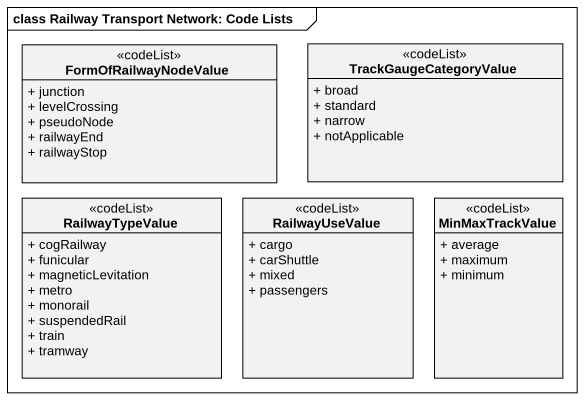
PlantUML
@startuml
mainframe class Railway Transport Network: Code Lists
hide circle
hide empty members
skinparam classAttributeIconSize 0
class FormOfRailwayNodeValue <<codeList>> {
  + junction
  + levelCrossing
  + pseudoNode
  + railwayEnd
  + railwayStop
}
class TrackGaugeCategoryValue <<codeList>> {
  + broad
  + standard
  + narrow
  + notApplicable
}
class RailwayTypeValue <<codeList>> {
  + cogRailway
  + funicular
  + magneticLevitation
  + metro
  + monorail
  + suspendedRail
  + train
  + tramway
}
class RailwayUseValue <<codeList>> {
  + cargo
  + carShuttle
  + mixed
  + passengers
}
class MinMaxTrackValue <<codeList>> {
  + average
  + maximum
  + minimum
}
@enduml
